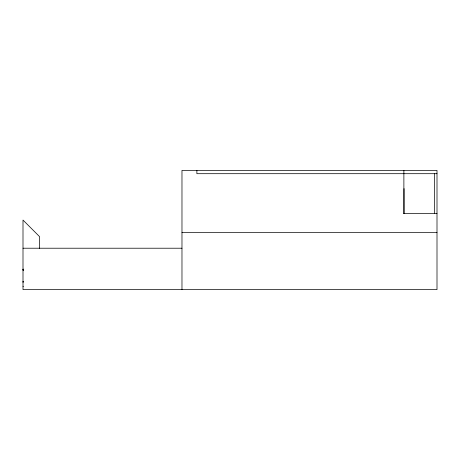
<?xml version="1.0" encoding="UTF-8"?>
<svg xmlns="http://www.w3.org/2000/svg" width="460" height="460" viewBox="0 0 460 460"><rect width="100%" height="100%" fill="white"/><g stroke="black" fill="none" stroke-linecap="round" stroke-linejoin="round"><path stroke-width="0.69" d="M23.017 269.502L23.236 269.042M23 282.244L23.414 281.83L23 281.83M437 173.696L196.88 173.696L196.88 170.384M403.88 213.44L437 213.44M181.976 232.484L437 232.484M23 248.216L181.976 248.216M23 281.336L23.322 281.336M23 286.304L23.414 286.304M23 269.744L23.414 270.158M23.017 270.049L23.236 270.509M434.516 173.696L434.516 213.44M404.047 188.6L404.047 213.63M403.88 170.384L403.88 213.607M181.976 289.616L181.976 170.384L437 170.384L437 289.616L23 289.616L23 220.064L39.56 236.624L39.56 248.601M23.224 269.537L23.224 270.014L23.224 269.537"/></g></svg>
